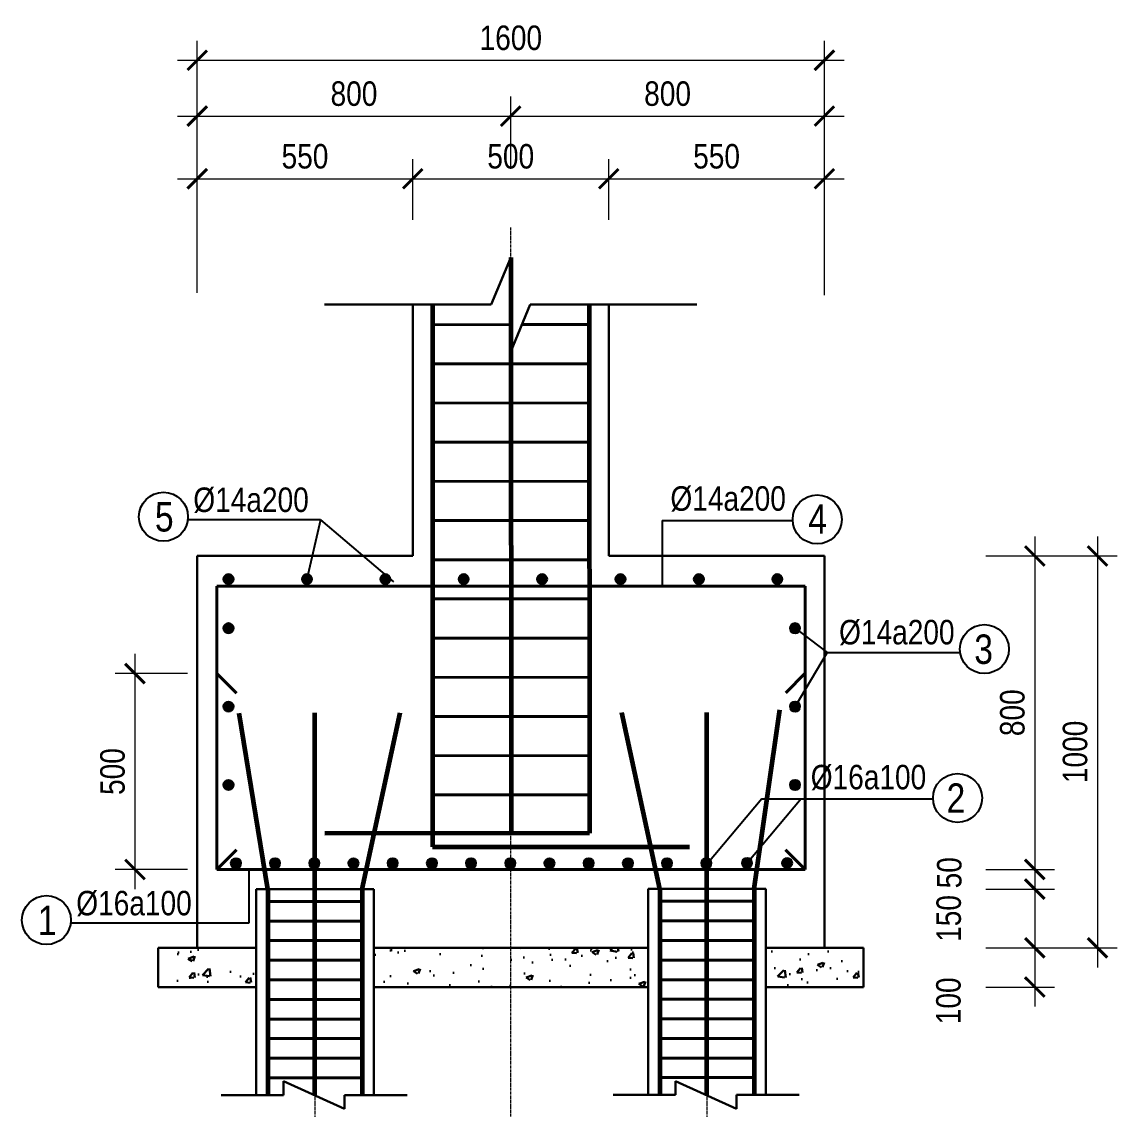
# Model space of a CAD drawing. Header units: inches. Extents: x -995865 to -814036, y 3430062 to 3602072.
# Drawn here: x -885793 to -882999, y 3458869 to 3461644 of the extents above; entities that cross this region are included whole.
import ezdxf

# ---------------------------------------------------------------- set-up
doc = ezdxf.new("R2010")
doc.units = ezdxf.units.IN
doc.header["$LTSCALE"] = 2.8
doc.header["$MEASUREMENT"] = 0
doc.linetypes.add('CENTERX2', pattern=[4, 2.5, -0.5, 0.5, -0.5])
doc.linetypes.add('DASHEDX2', pattern=[1.5, 1, -0.5])
for name, color, linetype, lineweight in [('5.TRUC', 1, 'CENTERX2', 13), ('duongkichthuoc', 4, 'Continuous', 13), ('NET BAO', 4, 'Continuous', 30), ('THEP DAI', 5, 'Continuous', 40), ('THEP DOC', 2, 'Continuous', 60)]:
    doc.layers.add(name, color=color, linetype=linetype, lineweight=lineweight)
doc.layers.add('NETDUTDUT', color=3, linetype='DASHEDX2')
doc.layers.add('text', color=3, linetype='Continuous')
doc.styles.add('Helve-Condense', font='VHELVCN0.TTF')
doc.styles.add('Text.Helve-condense', font='VHELVCN0.TTF')
doc.dimstyles.new('TL25', dxfattribs={"dimscale": 25, "dimtxt": 2.5, "dimasz": 2, "dimexe": 2, "dimexo": 1, "dimgap": 1, "dimtad": 1, "dimdec": 0, "dimzin": 0, "dimdsep": 46, "dimtxsty": 'Helve-Condense', "dimblk": 'ARCHTICK', "dimcen": 2, "dimdle": 2, "dimclrd": 4, "dimclre": 4, "dimclrt": 4, "dimadec": 0, "dimazin": 0, "dimtfac": 0.004, "dimtdec": 0, "dimtmove": 2, "dimatfit": 3, "dimfxl": 1, "dimtolj": 1, "dimtzin": 0, "dimlwd": 9, "dimlwe": 13, "dimarcsym": 1})

# ---------------------------------------------------------------- blocks, each defined once
blk = doc.blocks.new('_ArchTick')
at = {"color": 0, "linetype": 'ByBlock', "const_width": 0.15}
blk.add_lwpolyline([(-0.5, -0.5), (0.5, 0.5)], dxfattribs=at)
blk = doc.blocks.new('*D1097')
at = {"layer": 'DEFPOINTS', "color": 0}
for p in [(-885345.5, 3459980.9), (-885504.4, 3459480.9), (-885345.5, 3459480.9)]:
    blk.add_point(p, dxfattribs=at)
at = {"layer": 'NETDUTDUT', "color": 4, "linetype": 'Continuous', "lineweight": 9}
blk.add_line((-885504.4, 3460030.9), (-885504.4, 3459430.9), dxfattribs=at)
at = {"layer": 'NETDUTDUT', "color": 4, "linetype": 'Continuous', "lineweight": 13}
for p, q in [((-885370.5, 3459980.9), (-885554.4, 3459980.9)), ((-885370.5, 3459480.9), (-885554.4, 3459480.9))]:
    blk.add_line(p, q, dxfattribs=at)
at = {"layer": 'NETDUTDUT', "color": 4, "lineweight": 9, "xscale": 50, "yscale": 50, "zscale": 50}
for p, rotation in [((-885504.4, 3459980.9), 90), ((-885504.4, 3459480.9), 270)]:
    blk.add_blockref('_ArchTick', p, dxfattribs=dict(at, rotation=rotation))
at = {"layer": 'NETDUTDUT', "color": 4, "insert": (-885561.3, 3459730.9), "char_height": 62.5, "attachment_point": 5, "rotation": 90, "style": 'Helve-Condense'}
blk.add_mtext('\\A1;500', dxfattribs=at)
blk = doc.blocks.new('*D1098')
at = {"layer": 'DEFPOINTS', "color": 0}
for p in [(-884795.7, 3461243.8), (-884795.7, 3461114), (-885345.5, 3460927.5)]:
    blk.add_point(p, dxfattribs=at)
at = {"layer": 'NETDUTDUT', "color": 4, "linetype": 'Continuous', "lineweight": 13}
for p, q in [((-885345.5, 3460952.5), (-885345.5, 3461293.8)), ((-884795.7, 3461139), (-884795.7, 3461293.8))]:
    blk.add_line(p, q, dxfattribs=at)
at = {"layer": 'NETDUTDUT', "color": 4, "linetype": 'Continuous', "lineweight": 9}
blk.add_line((-885395.5, 3461243.8), (-884745.7, 3461243.8), dxfattribs=at)
at = {"layer": 'NETDUTDUT', "color": 4, "lineweight": 9, "xscale": 50, "yscale": 50, "zscale": 50, "rotation": 180}
blk.add_blockref('_ArchTick', (-885345.5, 3461243.8), dxfattribs=at)
at = {"layer": 'NETDUTDUT', "color": 4, "lineweight": 9, "xscale": 50, "yscale": 50, "zscale": 50}
blk.add_blockref('_ArchTick', (-884795.7, 3461243.8), dxfattribs=at)
at = {"layer": 'NETDUTDUT', "color": 4, "insert": (-885070.6, 3461300.7), "char_height": 62.5, "attachment_point": 5, "style": 'Helve-Condense'}
blk.add_mtext('\\A1;550', dxfattribs=at)
blk = doc.blocks.new('*D1099')
at = {"layer": 'DEFPOINTS', "color": 0}
for p in [(-884295.7, 3461243.8), (-884795.7, 3461119.9), (-884295.7, 3461119.9)]:
    blk.add_point(p, dxfattribs=at)
at = {"layer": 'NETDUTDUT', "color": 4, "linetype": 'Continuous', "lineweight": 13}
for p, q in [((-884795.7, 3461144.9), (-884795.7, 3461293.8)), ((-884295.7, 3461144.9), (-884295.7, 3461293.8))]:
    blk.add_line(p, q, dxfattribs=at)
at = {"layer": 'NETDUTDUT', "color": 4, "linetype": 'Continuous', "lineweight": 9}
blk.add_line((-884845.7, 3461243.8), (-884245.7, 3461243.8), dxfattribs=at)
at = {"layer": 'NETDUTDUT', "color": 4, "lineweight": 9, "xscale": 50, "yscale": 50, "zscale": 50, "rotation": 180}
blk.add_blockref('_ArchTick', (-884795.7, 3461243.8), dxfattribs=at)
at = {"layer": 'NETDUTDUT', "color": 4, "lineweight": 9, "xscale": 50, "yscale": 50, "zscale": 50}
blk.add_blockref('_ArchTick', (-884295.7, 3461243.8), dxfattribs=at)
at = {"layer": 'NETDUTDUT', "color": 4, "insert": (-884545.7, 3461300.7), "char_height": 62.5, "attachment_point": 5, "style": 'Helve-Condense'}
blk.add_mtext('\\A1;500', dxfattribs=at)
blk = doc.blocks.new('*D1100')
at = {"layer": 'DEFPOINTS', "color": 0}
for p in [(-883745.5, 3461243.8), (-884295.7, 3461114), (-883745.5, 3460921.6)]:
    blk.add_point(p, dxfattribs=at)
at = {"layer": 'NETDUTDUT', "color": 4, "linetype": 'Continuous', "lineweight": 13}
for p, q in [((-884295.7, 3461139), (-884295.7, 3461293.8)), ((-883745.5, 3460946.6), (-883745.5, 3461293.8))]:
    blk.add_line(p, q, dxfattribs=at)
at = {"layer": 'NETDUTDUT', "color": 4, "linetype": 'Continuous', "lineweight": 9}
blk.add_line((-884345.7, 3461243.8), (-883695.5, 3461243.8), dxfattribs=at)
at = {"layer": 'NETDUTDUT', "color": 4, "lineweight": 9, "xscale": 50, "yscale": 50, "zscale": 50, "rotation": 180}
blk.add_blockref('_ArchTick', (-884295.7, 3461243.8), dxfattribs=at)
at = {"layer": 'NETDUTDUT', "color": 4, "lineweight": 9, "xscale": 50, "yscale": 50, "zscale": 50}
blk.add_blockref('_ArchTick', (-883745.5, 3461243.8), dxfattribs=at)
at = {"layer": 'NETDUTDUT', "color": 4, "insert": (-884020.6, 3461300.7), "char_height": 62.5, "attachment_point": 5, "style": 'Helve-Condense'}
blk.add_mtext('\\A1;550', dxfattribs=at)
blk = doc.blocks.new('*D1101')
at = {"layer": 'DEFPOINTS', "color": 0}
for p in [(-884545.8, 3461403.6), (-884545.8, 3461243.8), (-885345.5, 3461209.9)]:
    blk.add_point(p, dxfattribs=at)
at = {"layer": 'NETDUTDUT', "color": 4, "linetype": 'Continuous', "lineweight": 13}
for p, q in [((-885345.5, 3461234.9), (-885345.5, 3461453.6)), ((-884545.8, 3461268.8), (-884545.8, 3461453.6))]:
    blk.add_line(p, q, dxfattribs=at)
at = {"layer": 'NETDUTDUT', "color": 4, "linetype": 'Continuous', "lineweight": 9}
blk.add_line((-885395.5, 3461403.6), (-884495.8, 3461403.6), dxfattribs=at)
at = {"layer": 'NETDUTDUT', "color": 4, "lineweight": 9, "xscale": 50, "yscale": 50, "zscale": 50, "rotation": 180}
blk.add_blockref('_ArchTick', (-885345.5, 3461403.6), dxfattribs=at)
at = {"layer": 'NETDUTDUT', "color": 4, "lineweight": 9, "xscale": 50, "yscale": 50, "zscale": 50}
blk.add_blockref('_ArchTick', (-884545.8, 3461403.6), dxfattribs=at)
at = {"layer": 'NETDUTDUT', "color": 4, "insert": (-884945.6, 3461460.6), "char_height": 62.5, "attachment_point": 5, "style": 'Helve-Condense'}
blk.add_mtext('\\A1;800', dxfattribs=at)
blk = doc.blocks.new('*D1102')
at = {"layer": 'DEFPOINTS', "color": 0}
for p in [(-883745.5, 3461403.6), (-884545.8, 3461243.8), (-883745.5, 3461258.5)]:
    blk.add_point(p, dxfattribs=at)
at = {"layer": 'NETDUTDUT', "color": 4, "linetype": 'Continuous', "lineweight": 13}
for p, q in [((-884545.8, 3461268.8), (-884545.8, 3461453.6)), ((-883745.5, 3461283.5), (-883745.5, 3461453.6))]:
    blk.add_line(p, q, dxfattribs=at)
at = {"layer": 'NETDUTDUT', "color": 4, "linetype": 'Continuous', "lineweight": 9}
blk.add_line((-884595.8, 3461403.6), (-883695.5, 3461403.6), dxfattribs=at)
at = {"layer": 'NETDUTDUT', "color": 4, "lineweight": 9, "xscale": 50, "yscale": 50, "zscale": 50, "rotation": 180}
blk.add_blockref('_ArchTick', (-884545.8, 3461403.6), dxfattribs=at)
at = {"layer": 'NETDUTDUT', "color": 4, "lineweight": 9, "xscale": 50, "yscale": 50, "zscale": 50}
blk.add_blockref('_ArchTick', (-883745.5, 3461403.6), dxfattribs=at)
at = {"layer": 'NETDUTDUT', "color": 4, "insert": (-884145.6, 3461460.6), "char_height": 62.5, "attachment_point": 5, "style": 'Helve-Condense'}
blk.add_mtext('\\A1;800', dxfattribs=at)
blk = doc.blocks.new('*D1103')
at = {"layer": 'DEFPOINTS', "color": 0}
for p in [(-883745.5, 3461546.1), (-885345.5, 3461367.6), (-883745.5, 3461367.6)]:
    blk.add_point(p, dxfattribs=at)
at = {"layer": 'NETDUTDUT', "color": 4, "linetype": 'Continuous', "lineweight": 13}
for p, q in [((-885345.5, 3461392.6), (-885345.5, 3461596.1)), ((-883745.5, 3461392.6), (-883745.5, 3461596.1))]:
    blk.add_line(p, q, dxfattribs=at)
at = {"layer": 'NETDUTDUT', "color": 4, "linetype": 'Continuous', "lineweight": 9}
blk.add_line((-885395.5, 3461546.1), (-883695.5, 3461546.1), dxfattribs=at)
at = {"layer": 'NETDUTDUT', "color": 4, "lineweight": 9, "xscale": 50, "yscale": 50, "zscale": 50, "rotation": 180}
blk.add_blockref('_ArchTick', (-885345.5, 3461546.1), dxfattribs=at)
at = {"layer": 'NETDUTDUT', "color": 4, "lineweight": 9, "xscale": 50, "yscale": 50, "zscale": 50}
blk.add_blockref('_ArchTick', (-883745.5, 3461546.1), dxfattribs=at)
at = {"layer": 'NETDUTDUT', "color": 4, "insert": (-884545.5, 3461603.1), "char_height": 62.5, "attachment_point": 5, "style": 'Helve-Condense'}
blk.add_mtext('\\A1;1600', dxfattribs=at)
blk = doc.blocks.new('*D1104')
at = {"layer": 'DEFPOINTS', "color": 0}
for p in [(-883358.5, 3460281), (-883358.5, 3459481), (-883208.9, 3459481)]:
    blk.add_point(p, dxfattribs=at)
at = {"layer": 'duongkichthuoc', "color": 4, "linetype": 'Continuous', "lineweight": 9}
blk.add_line((-883208.9, 3460331), (-883208.9, 3459431), dxfattribs=at)
at = {"layer": 'duongkichthuoc', "color": 4, "linetype": 'Continuous', "lineweight": 13}
for p, q in [((-883333.5, 3460281), (-883158.9, 3460281)), ((-883333.5, 3459481), (-883158.9, 3459481))]:
    blk.add_line(p, q, dxfattribs=at)
at = {"layer": 'duongkichthuoc', "color": 4, "lineweight": 9, "xscale": 50, "yscale": 50, "zscale": 50}
for p, rotation in [((-883208.9, 3460281), 90), ((-883208.9, 3459481), 270)]:
    blk.add_blockref('_ArchTick', p, dxfattribs=dict(at, rotation=rotation))
at = {"layer": 'duongkichthuoc', "color": 4, "insert": (-883265.8, 3459881), "char_height": 62.5, "attachment_point": 5, "rotation": 90, "style": 'Helve-Condense'}
blk.add_mtext('\\A1;800', dxfattribs=at)
blk = doc.blocks.new('*D1105')
at = {"layer": 'DEFPOINTS', "color": 0}
for p in [(-883208.9, 3460281), (-883208.9, 3459281), (-883048.9, 3459281)]:
    blk.add_point(p, dxfattribs=at)
at = {"layer": 'duongkichthuoc', "color": 4, "linetype": 'Continuous', "lineweight": 9}
blk.add_line((-883048.9, 3460331), (-883048.9, 3459231), dxfattribs=at)
at = {"layer": 'duongkichthuoc', "color": 4, "linetype": 'Continuous', "lineweight": 13}
for p, q in [((-883183.9, 3460281), (-882998.9, 3460281)), ((-883183.9, 3459281), (-882998.9, 3459281))]:
    blk.add_line(p, q, dxfattribs=at)
at = {"layer": 'duongkichthuoc', "color": 4, "lineweight": 9, "xscale": 50, "yscale": 50, "zscale": 50}
for p, rotation in [((-883048.9, 3460281), 90), ((-883048.9, 3459281), 270)]:
    blk.add_blockref('_ArchTick', p, dxfattribs=dict(at, rotation=rotation))
at = {"layer": 'duongkichthuoc', "color": 4, "insert": (-883105.8, 3459781), "char_height": 62.5, "attachment_point": 5, "rotation": 90, "style": 'Helve-Condense'}
blk.add_mtext('\\A1;1000', dxfattribs=at)
blk = doc.blocks.new('*D1106')
at = {"layer": 'DEFPOINTS', "color": 0}
for p in [(-883358.5, 3459481), (-883358.5, 3459431), (-883208.9, 3459431)]:
    blk.add_point(p, dxfattribs=at)
at = {"layer": 'duongkichthuoc', "color": 4, "linetype": 'Continuous', "lineweight": 9}
blk.add_line((-883208.9, 3459531), (-883208.9, 3459381), dxfattribs=at)
at = {"layer": 'duongkichthuoc', "color": 4, "linetype": 'Continuous', "lineweight": 13}
for p, q in [((-883333.5, 3459481), (-883158.9, 3459481)), ((-883333.5, 3459431), (-883158.9, 3459431))]:
    blk.add_line(p, q, dxfattribs=at)
at = {"layer": 'duongkichthuoc', "color": 4, "lineweight": 9, "xscale": 50, "yscale": 50, "zscale": 50}
for p, rotation in [((-883208.9, 3459481), 90), ((-883208.9, 3459431), 270)]:
    blk.add_blockref('_ArchTick', p, dxfattribs=dict(at, rotation=rotation))
at = {"layer": 'duongkichthuoc', "color": 4, "insert": (-883426.6, 3459472.6), "char_height": 62.5, "attachment_point": 5, "rotation": 90, "style": 'Helve-Condense'}
blk.add_mtext('\\A1;50', dxfattribs=at)
blk = doc.blocks.new('*D1107')
at = {"layer": 'DEFPOINTS', "color": 0}
for p in [(-883358.5, 3459431), (-883358.5, 3459281), (-883208.9, 3459281)]:
    blk.add_point(p, dxfattribs=at)
at = {"layer": 'duongkichthuoc', "color": 4, "linetype": 'Continuous', "lineweight": 9}
blk.add_line((-883208.9, 3459481), (-883208.9, 3459231), dxfattribs=at)
at = {"layer": 'duongkichthuoc', "color": 4, "linetype": 'Continuous', "lineweight": 13}
for p, q in [((-883333.5, 3459431), (-883158.9, 3459431)), ((-883333.5, 3459281), (-883158.9, 3459281))]:
    blk.add_line(p, q, dxfattribs=at)
at = {"layer": 'duongkichthuoc', "color": 4, "lineweight": 9, "xscale": 50, "yscale": 50, "zscale": 50}
for p, rotation in [((-883208.9, 3459431), 90), ((-883208.9, 3459281), 270)]:
    blk.add_blockref('_ArchTick', p, dxfattribs=dict(at, rotation=rotation))
at = {"layer": 'duongkichthuoc', "color": 4, "insert": (-883428.1, 3459356), "char_height": 62.5, "attachment_point": 5, "rotation": 90, "style": 'Helve-Condense'}
blk.add_mtext('\\A1;150', dxfattribs=at)
blk = doc.blocks.new('*D1108')
at = {"layer": 'DEFPOINTS', "color": 0}
for p in [(-883358.5, 3459281), (-883358.5, 3459181), (-883208.9, 3459181)]:
    blk.add_point(p, dxfattribs=at)
at = {"layer": 'duongkichthuoc', "color": 4, "linetype": 'Continuous', "lineweight": 9}
blk.add_line((-883208.9, 3459331), (-883208.9, 3459131), dxfattribs=at)
at = {"layer": 'duongkichthuoc', "color": 4, "linetype": 'Continuous', "lineweight": 13}
for p, q in [((-883333.5, 3459281), (-883158.9, 3459281)), ((-883333.5, 3459181), (-883158.9, 3459181))]:
    blk.add_line(p, q, dxfattribs=at)
at = {"layer": 'duongkichthuoc', "color": 4, "lineweight": 9, "xscale": 50, "yscale": 50, "zscale": 50}
for p, rotation in [((-883208.9, 3459281), 90), ((-883208.9, 3459181), 270)]:
    blk.add_blockref('_ArchTick', p, dxfattribs=dict(at, rotation=rotation))
at = {"layer": 'duongkichthuoc', "color": 4, "insert": (-883428.8, 3459145.8), "char_height": 62.5, "attachment_point": 5, "rotation": 90, "style": 'Helve-Condense'}
blk.add_mtext('\\A1;100', dxfattribs=at)

msp = doc.modelspace()

# ---------------------------------------------------------------- hatches: boundary and pattern name
at = {"layer": 'NET BAO'}
for points in [[(-885278.2, 3460221.9, 1), (-885253.2, 3460221.9, 1)], [(-885078.2, 3460221.9, 1), (-885053.2, 3460221.9, 1)], [(-884878.2, 3460221.9, 1), (-884853.2, 3460221.9, 1)], [(-884678.2, 3460221.9, 1), (-884653.2, 3460221.9, 1)], [(-884478.2, 3460221.9, 1), (-884453.2, 3460221.9, 1)], [(-884278.2, 3460221.9, 1), (-884253.2, 3460221.9, 1)], [(-884078.2, 3460221.9, 1), (-884053.2, 3460221.9, 1)], [(-883878.2, 3460221.9, 1), (-883853.2, 3460221.9, 1)], [(-885278.2, 3460096.7, 1), (-885253.2, 3460096.7, 1)], [(-883832.9, 3460096.7, 1), (-883807.9, 3460096.7, 1)], [(-885278.2, 3459896.7, 1), (-885253.2, 3459896.7, 1)], [(-883832.9, 3459896.7, 1), (-883807.9, 3459896.7, 1)], [(-885278.2, 3459696.7, 1), (-885253.2, 3459696.7, 1)], [(-883832.9, 3459696.7, 1), (-883807.9, 3459696.7, 1)], [(-885259.4, 3459496.7, 1), (-885234.4, 3459496.7, 1)], [(-885159.4, 3459496.7, 1), (-885134.4, 3459496.7, 1)], [(-885059.4, 3459496.7, 1), (-885034.4, 3459496.7, 1)], [(-884959.4, 3459496.7, 1), (-884934.4, 3459496.7, 1)], [(-884859.4, 3459496.7, 1), (-884834.4, 3459496.7, 1)], [(-884759.4, 3459496.7, 1), (-884734.4, 3459496.7, 1)], [(-884659.4, 3459496.7, 1), (-884634.4, 3459496.7, 1)], [(-884559.4, 3459496.7, 1), (-884534.4, 3459496.7, 1)], [(-884459.4, 3459496.7, 1), (-884434.4, 3459496.7, 1)], [(-884359.4, 3459496.7, 1), (-884334.4, 3459496.7, 1)], [(-884259.4, 3459496.7, 1), (-884234.4, 3459496.7, 1)], [(-884159.4, 3459496.7, 1), (-884134.4, 3459496.7, 1)], [(-884059.4, 3459496.7, 1), (-884034.4, 3459496.7, 1)], [(-883955.4, 3459497.2, 1), (-883930.4, 3459497.2, 1)], [(-883853.1, 3459497.2, 1), (-883828.1, 3459497.2, 1)]]:
    msp.add_hatch(color=2, dxfattribs=at).paths.add_polyline_path(points)
h = msp.add_hatch(dxfattribs=at)
h.set_pattern_fill('AR-CONC', color=256, scale=20, style=0)
h.set_pattern_definition([(50, (0, 0), (143.4520365, -12.550427), [15, -165]), (355, (0, 0), (-27.750267, 150.438427), [12, -132]), (100.4514, (11.95, -1.05), (115.7018763, 137.8879084), [12.748038, -140.2284224]), (46.1842, (0, 40), (213.44821, -33.103803), [22.5, -247.5]), (96.6356, (17.79, 37.24), (186.932541, 194.823574), [19.122058, -210.3426]), (351.1842, (0, 40), (186.932389, 194.82372), [18, -198]), (21, (20, 30), (119.3814104, -80.523778), [15, -165]), (326, (20, 30), (48.6630664, 145.030009), [12, -132]), (71.4514, (29.95, 23.29), (168.0445257, 64.5060993), [12.748038, -140.2284224]), (37.5, (0, 0), (2.4319711, 66.5787708), [0, -130.4, 0, -134, 0, -132.5]), (7.5, (0, 0), (52.6139075, 78.8823424), [0, -76.4, 0, -127.4, 0, -50.5]), (327.5, (-44.6, 0), (106.7644872, -4.51097435), [0, -50, 0, -156, 0, -207]), (317.5, (-64.6, 0), (116.6372339, 20.0209965), [0, -65, 0, -103.6, 0, -147])])
h.paths.add_polyline_path([(-885345.5, 3459281), (-885445.5, 3459281), (-885445.5, 3459181), (-885195.1, 3459181), (-885195.1, 3459281)])
h.paths.add_polyline_path([(-884895.1, 3459281), (-884895.1, 3459181), (-884545.4, 3459181), (-884545.4, 3459281)])
h.paths.add_polyline_path([(-884195.1, 3459181), (-884195.1, 3459281), (-884545.4, 3459281), (-884545.4, 3459181)])
h.paths.add_polyline_path([(-883895.1, 3459281), (-883895.1, 3459181), (-883645.5, 3459181), (-883645.5, 3459281), (-883745.5, 3459281)])

# ---------------------------------------------------------------- linework, layer by layer
at = {"layer": '5.TRUC'}
for p, q in [((-884545, 3457372.2), (-884545.8, 3461119.1)), ((-885045.1, 3459424.4), (-885045.1, 3457873.9)), ((-884045.2, 3459424.4), (-884045.2, 3457873.9))]:
    msp.add_line(p, q, dxfattribs=at)
at = {"layer": 'duongkichthuoc'}
msp.add_line((-883208.9, 3460281), (-883208.9, 3459181), dxfattribs=at)
at = {"layer": 'NET BAO'}
for p, q in [((-884545.8, 3461042.6), (-884595.8, 3460922.6)), ((-885020.8, 3460922.6), (-884595.8, 3460922.6)), ((-884795.5, 3460281.2), (-884795.7, 3460922.6)), ((-884495.8, 3460922.6), (-884545.8, 3460802.6)), ((-884495.8, 3460922.6), (-884070.8, 3460922.6)), ((-884295.5, 3460281.2), (-884295.7, 3460922.6)), ((-884795.5, 3460281.2), (-885345.5, 3460281)), ((-885345.5, 3460281), (-885345.5, 3459281)), ((-884295.5, 3460281.2), (-883745.5, 3460281.4)), ((-883745.5, 3459281), (-883745.5, 3460281.4)), ((-884895.1, 3459431), (-885195.2, 3459430.9)), ((-885195.1, 3459181), (-885195.2, 3459430.9)), ((-884895.1, 3459281), (-884895.2, 3459431)), ((-883895.2, 3459431.4), (-884195.2, 3459431.3)), ((-884195.1, 3459181), (-884195.2, 3459431.3)), ((-883895.1, 3459181), (-883895.2, 3459431.4)), ((-884895, 3458905.2), (-884895.1, 3459356)), ((-885345.5, 3459281), (-885445.5, 3459281)), ((-885445.5, 3459281), (-885445.5, 3459181)), ((-885345.5, 3459281), (-885195.1, 3459281)), ((-884895.1, 3459281), (-884195.1, 3459281)), ((-883895.1, 3459281), (-883745.5, 3459281)), ((-883645.5, 3459281), (-883745.5, 3459281)), ((-883645.5, 3459181), (-883645.5, 3459281)), ((-885445.5, 3459181), (-885195.1, 3459181)), ((-885195, 3458905.2), (-885195.1, 3459181)), ((-884895.1, 3459181), (-884195.1, 3459181)), ((-884195, 3458905.6), (-884195.1, 3459181)), ((-883895, 3458905.6), (-883895.1, 3459181)), ((-883895.1, 3459181), (-883645.5, 3459181)), ((-885125.3, 3458905.2), (-885125.3, 3458940.7)), ((-885125.3, 3458940.7), (-884969.4, 3458869.7)), ((-884125.3, 3458905.6), (-884125.3, 3458941)), ((-884125.3, 3458941), (-883969.4, 3458870.1)), ((-885284.4, 3458905.2), (-885125.3, 3458905.2)), ((-884969.4, 3458905.2), (-884969.4, 3458869.7)), ((-884810.3, 3458905.2), (-884969.4, 3458905.2)), ((-884284.4, 3458905.6), (-884125.3, 3458905.6)), ((-883969.4, 3458905.6), (-883969.4, 3458870.1)), ((-883810.3, 3458905.6), (-883969.4, 3458905.6))]:
    msp.add_line(p, q, dxfattribs=at)
at = {"layer": 'NET BAO', "color": 2}
for centre in [(-885265.7, 3460221.9), (-885065.7, 3460221.9), (-884865.7, 3460221.9), (-884665.7, 3460221.9), (-884465.7, 3460221.9), (-884265.7, 3460221.9), (-884065.7, 3460221.9), (-883865.7, 3460221.9), (-885265.7, 3460096.7), (-883820.4, 3460096.7), (-885265.7, 3459896.7), (-883820.4, 3459896.7), (-885265.7, 3459696.7), (-883820.4, 3459696.7), (-885246.9, 3459496.7), (-885146.9, 3459496.7), (-885046.9, 3459496.7), (-884946.9, 3459496.7), (-884846.9, 3459496.7), (-884746.9, 3459496.7), (-884646.9, 3459496.7), (-884546.9, 3459496.7), (-884446.9, 3459496.7), (-884346.9, 3459496.7), (-884246.9, 3459496.7), (-884146.9, 3459496.7), (-884046.9, 3459496.7), (-883942.9, 3459497.2), (-883840.6, 3459497.2)]:
    msp.add_circle(centre, 12.5, dxfattribs=at)
at = {"layer": 'text'}
for p, q in [((-885030.6, 3460373), (-885369.7, 3460373)), ((-885030.6, 3460373), (-885065.7, 3460221.9)), ((-885030.6, 3460373), (-884845.1, 3460215.1)), ((-883820.4, 3460096.7), (-883738.4, 3460035.1)), ((-883738.4, 3460035.1), (-883820.4, 3459896.7)), ((-883738.4, 3460035.1), (-883399.3, 3460035.1)), ((-885213.8, 3459480.9), (-885213.8, 3459343.6)), ((-885213.8, 3459343.6), (-885668.3, 3459343.6))]:
    msp.add_line(p, q, dxfattribs=at)
at = {"layer": 'text', "color": 3}
for p, q in [((-884159.3, 3460371.9), (-883826.3, 3460371.9)), ((-884159.3, 3460371.9), (-884159.3, 3460204.1)), ((-883904.9, 3459660.9), (-884042.9, 3459497.2)), ((-883804.9, 3459660.9), (-883942.9, 3459497.2)), ((-883904.9, 3459660.9), (-883468.4, 3459660.9))]:
    msp.add_line(p, q, dxfattribs=at)
at = {"layer": 'text'}
for centre in [(-885431.6, 3460381.3), (-883337.4, 3460043.4), (-885730.2, 3459351.9)]:
    msp.add_circle(centre, 62.5, dxfattribs=at)
at = {"layer": 'text', "color": 3}
for centre in [(-883763.9, 3460374.4), (-883405.9, 3459663.4)]:
    msp.add_circle(centre, 62.5, dxfattribs=at)
at = {"layer": 'THEP DAI'}
for p, q in [((-884745.7, 3460871.3), (-884545.7, 3460871.5)), ((-884517.1, 3460871.5), (-884345.7, 3460871.6)), ((-884745.7, 3460771.3), (-884345.7, 3460771.6)), ((-884745.7, 3460671.3), (-884345.7, 3460671.6)), ((-884745.7, 3460571.3), (-884345.7, 3460571.6)), ((-884745.4, 3460471.3), (-884345.4, 3460471.6)), ((-884745.7, 3460371.3), (-884345.7, 3460371.6)), ((-884745.7, 3460271.3), (-884345.7, 3460271.6)), ((-885295.2, 3459480.9), (-885295.2, 3460204.1)), ((-885295.2, 3460204.1), (-883794.7, 3460204.1)), ((-883794.7, 3459480.9), (-883794.7, 3460204.1)), ((-884745.7, 3460171.3), (-884345.7, 3460171.6)), ((-884745.7, 3460071.3), (-884345.7, 3460071.6)), ((-885295.2, 3459480.9), (-885295.2, 3460020.9)), ((-883844.3, 3459932), (-883794.4, 3459982)), ((-885245.2, 3459930.9), (-885295.2, 3459980.9)), ((-884745.4, 3459971.3), (-884345.4, 3459971.6)), ((-884745.7, 3459871.3), (-884345.7, 3459871.6)), ((-884745.6, 3459771.3), (-884345.6, 3459771.6)), ((-884745.4, 3459671.3), (-884345.3, 3459671.6)), ((-885295.2, 3459480.9), (-885245.2, 3459530.9)), ((-883794.7, 3459480.9), (-883845.2, 3459531.4)), ((-885295.2, 3459480.9), (-883794.7, 3459480.9)), ((-885165.2, 3459399.3), (-884925.1, 3459399.3)), ((-884165.2, 3459399.7), (-883925.1, 3459399.7)), ((-885165.2, 3459349.3), (-884925.1, 3459349.3)), ((-885165.2, 3459349.3), (-884925.1, 3459349.3)), ((-884165.2, 3459349.7), (-883925.1, 3459349.7)), ((-884165.2, 3459349.7), (-883925.1, 3459349.7)), ((-885165.2, 3459299.3), (-884925.1, 3459299.3)), ((-885165.2, 3459299.3), (-884925.1, 3459299.3)), ((-884165.2, 3459299.7), (-883925.1, 3459299.7)), ((-884165.2, 3459299.7), (-883925.1, 3459299.7)), ((-885165.2, 3459249.3), (-884925.1, 3459249.3)), ((-885165.2, 3459249.3), (-884925.1, 3459249.3)), ((-884165.2, 3459249.7), (-883925.1, 3459249.7)), ((-884165.2, 3459249.7), (-883925.1, 3459249.7)), ((-885165.2, 3459199.3), (-884925.1, 3459199.3)), ((-885165.2, 3459199.3), (-884925.1, 3459199.3)), ((-884165.2, 3459199.7), (-883925.1, 3459199.7)), ((-884165.2, 3459199.7), (-883925.1, 3459199.7)), ((-885165.2, 3459149.3), (-884925.1, 3459149.3)), ((-885165.2, 3459149.3), (-884925.1, 3459149.3)), ((-884165.2, 3459149.7), (-883925.1, 3459149.7)), ((-884165.2, 3459149.7), (-883925.1, 3459149.7)), ((-885165.2, 3459099.3), (-884925.1, 3459099.3)), ((-885165.2, 3459099.3), (-884925.1, 3459099.3)), ((-884165.2, 3459099.7), (-883925.1, 3459099.7)), ((-884165.2, 3459099.7), (-883925.1, 3459099.7)), ((-885165.2, 3459049.3), (-884925.1, 3459049.3)), ((-885165.2, 3459049.3), (-884925.1, 3459049.3)), ((-884165.2, 3459049.7), (-883925.1, 3459049.7)), ((-884165.2, 3459049.7), (-883925.1, 3459049.7)), ((-885165.2, 3458999.3), (-884925.1, 3458999.3)), ((-885165.2, 3458999.3), (-884925.1, 3458999.3)), ((-884165.2, 3458999.7), (-883925.1, 3458999.7)), ((-884165.2, 3458999.7), (-883925.1, 3458999.7)), ((-885165.2, 3458949.3), (-884925.1, 3458949.3)), ((-884165.2, 3458949.7), (-883925.1, 3458949.7))]:
    msp.add_line(p, q, dxfattribs=at)
at = {"layer": 'THEP DOC'}
for p, q in [((-884545.8, 3461042.6), (-884544.7, 3459573.4)), ((-884745.7, 3460922.6), (-884745.7, 3459538.4)), ((-884345.7, 3460922.7), (-884344.7, 3459573.5)), ((-885165.2, 3459430.9), (-885238.3, 3459879.6)), ((-885045.1, 3458904.2), (-885045.1, 3459881)), ((-884925.1, 3459430.9), (-884828, 3459881)), ((-884165.2, 3459431.3), (-884262.2, 3459881.3)), ((-884045.2, 3459431.3), (-884045.2, 3459881.3)), ((-884045.1, 3458904.5), (-884045.1, 3459881.3)), ((-883925.1, 3459431.3), (-883859.3, 3459888.1)), ((-884344.7, 3459573.5), (-885019.7, 3459573)), ((-884745.7, 3459538.4), (-884089.6, 3459538.4)), ((-885165.2, 3459430.9), (-885165.2, 3458905.2)), ((-884925.1, 3459430.9), (-884925.1, 3458905.2)), ((-884165.2, 3459431.3), (-884165.2, 3458905.6)), ((-883925.1, 3459431.3), (-883925.1, 3458905.6))]:
    msp.add_line(p, q, dxfattribs=at)

# ---------------------------------------------------------------- texts
at = {"layer": 'text', "color": 4, "style": 'Text.Helve-condense'}
for s, insert, char_height, width, attachment_point in [('Þ14a200', (-885355.5, 3460455.8), 62.5, 924.543, 1), ('Þ14a200', (-884138.4, 3460459), 62.5, 924.543, 1), ('5', (-885429.6, 3460380.5), 75, 317.247, 5), ('4', (-883762.9, 3460375.3), 75, 317.247, 5), ('Þ14a200', (-883413.5, 3460117.9), 62.5, 924.543, 3), ('3', (-883339.4, 3460042.6), 75, 317.247, 5), ('Þ16a100', (-883780.4, 3459748), 62.5, 924.543, 1), ('2', (-883410.1, 3459663.1), 75, 317.247, 5), ('Þ16a100', (-885654.1, 3459426.4), 62.5, 924.543, 1), ('1', (-885728.2, 3459351.1), 75, 317.247, 5)]:
    msp.add_mtext(s, dxfattribs=dict(at, insert=insert, char_height=char_height, width=width, attachment_point=attachment_point))

# ---------------------------------------------------------------- dimensions: what is measured, and where the dimension line sits
at = {"layer": 'duongkichthuoc'}
for base, p1, p2, picture, middle in [((-883208.9, 3459481), (-883358.5, 3460281), (-883358.5, 3459481), '*D1104', (-883265.8, 3459881)), ((-883048.9, 3459281), (-883208.9, 3460281), (-883208.9, 3459281), '*D1105', (-883105.8, 3459781))]:
    dim = msp.add_linear_dim(base=base, p1=p1, p2=p2, angle=90, dimstyle='TL25', dxfattribs=at)
    dim.commit()
    dim.dimension.update_dxf_attribs({"geometry": picture, "text_midpoint": middle})
for base, p1, p2, picture, middle in [((-883208.9, 3459431), (-883358.5, 3459481), (-883358.5, 3459431), '*D1106', (-883426.6, 3459472.6)), ((-883208.9, 3459281), (-883358.5, 3459431), (-883358.5, 3459281), '*D1107', (-883428.1, 3459356)), ((-883208.9, 3459181), (-883358.5, 3459281), (-883358.5, 3459181), '*D1108', (-883428.8, 3459145.8))]:
    dim = msp.add_linear_dim(base=base, p1=p1, p2=p2, angle=90, dimstyle='TL25', dxfattribs=at)
    dim.commit()
    dim.dimension.update_dxf_attribs({"geometry": picture, "text_midpoint": middle, "dimtype": 160})
at = {"layer": 'NETDUTDUT'}
for base, p1, p2, picture, middle in [((-883745.5, 3461546.1), (-885345.5, 3461367.6), (-883745.5, 3461367.6), '*D1103', (-884545.5, 3461603.1)), ((-884545.8, 3461403.6), (-885345.5, 3461209.9), (-884545.8, 3461243.8), '*D1101', (-884945.6, 3461460.6)), ((-883745.5, 3461403.6), (-884545.8, 3461243.8), (-883745.5, 3461258.5), '*D1102', (-884145.6, 3461460.6)), ((-884795.7, 3461243.8), (-885345.5, 3460927.5), (-884795.7, 3461114), '*D1098', (-885070.6, 3461300.7)), ((-884295.7, 3461243.8), (-884795.7, 3461119.9), (-884295.7, 3461119.9), '*D1099', (-884545.7, 3461300.7)), ((-883745.5, 3461243.8), (-884295.7, 3461114), (-883745.5, 3460921.6), '*D1100', (-884020.6, 3461300.7))]:
    dim = msp.add_linear_dim(base=base, p1=p1, p2=p2, dimstyle='TL25', dxfattribs=at)
    dim.commit()
    dim.dimension.update_dxf_attribs({"geometry": picture, "text_midpoint": middle})
dim = msp.add_linear_dim(base=(-885504.4, 3459480.9), p1=(-885345.5, 3459980.9), p2=(-885345.5, 3459480.9), angle=90, dimstyle='TL25', dxfattribs=at)
dim.commit()
dim.dimension.update_dxf_attribs({"geometry": '*D1097', "text_midpoint": (-885561.3, 3459730.9)})

doc.saveas('drawing.dxf')
